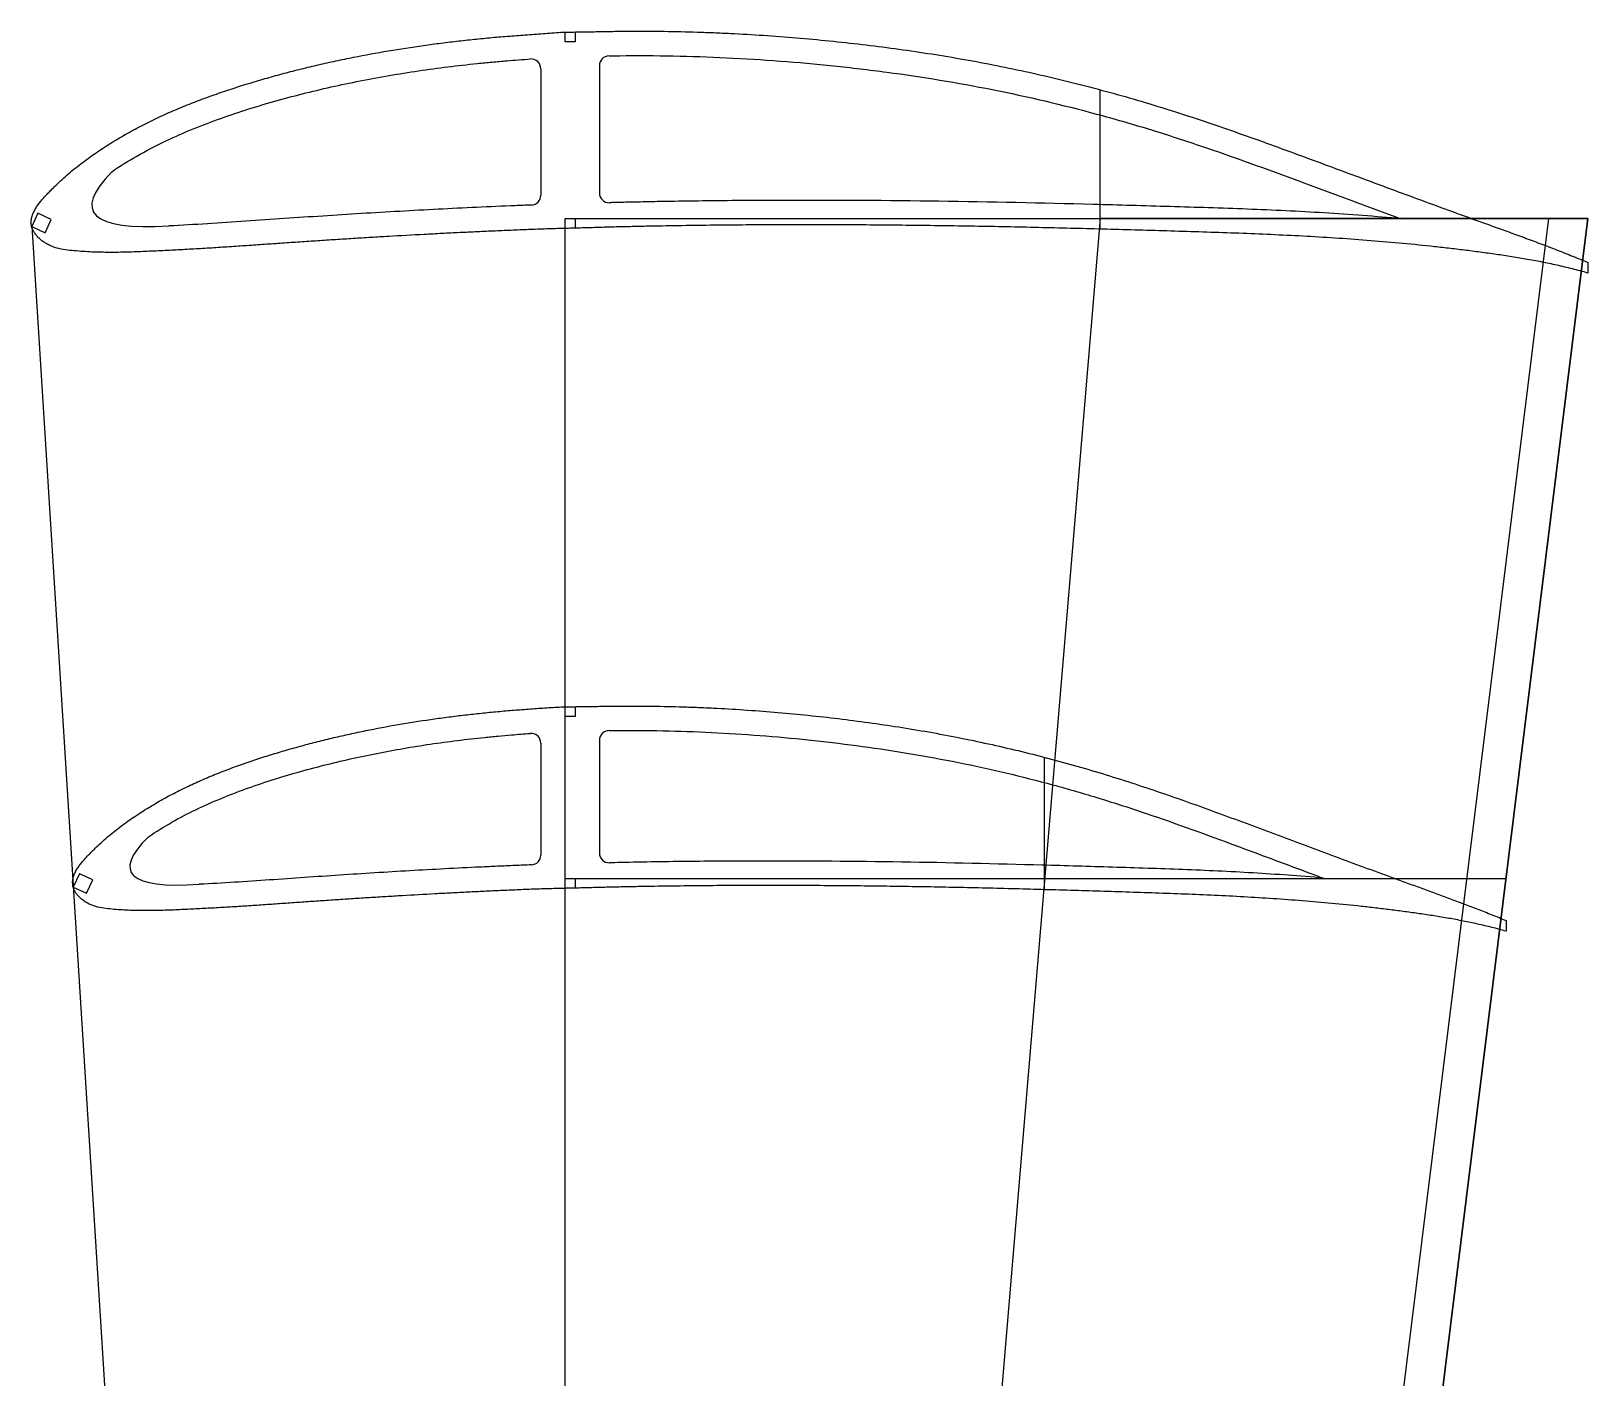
# Model space of a CAD drawing. Header units: millimetres. Extents: x -11497 to 404, y -3854 to 414.
# Drawn here: x -3171.1 to -2852.5, y -1358.6 to -1083.1 of the extents above; entities that cross this region are included whole.
import ezdxf

# ---------------------------------------------------------------- set-up
doc = ezdxf.new("R2010")
doc.units = ezdxf.units.MM
doc.layers.add('7', color=1, linetype='Continuous')
doc.layers.add('剖面线层', color=2, linetype='Continuous', lineweight=25)
doc.layers.add('细线层', color=4, linetype='Continuous', lineweight=25)

msp = doc.modelspace()

# ---------------------------------------------------------------- linework, layer by layer
for p, q in [((-3061.8029, -1085.2521), (-3061.8029, -1083.2637)), ((-3059.8029, -1085.2521), (-3061.8029, -1085.2521)), ((-3059.8029, -1083.2521), (-3059.8029, -1085.2521)), ((-3066.8029, -1090.7639), (-3066.8029, -1116.6567)), ((-3054.8029, -1090.1355), (-3054.8029, -1116.178)), ((-3061.8029, -1123.4381), (-3061.8029, -1121.4381)), ((-3061.8029, -1121.4381), (-3059.8029, -1121.4381)), ((-3059.8029, -1121.4381), (-3059.8029, -1123.3884)), ((-3061.8029, -1223.2727), (-3061.8029, -1221.2863)), ((-3059.8029, -1223.2727), (-3061.8029, -1223.2727)), ((-3059.8029, -1221.2727), (-3059.8029, -1223.2727)), ((-3066.8029, -1228.7378), (-3066.8029, -1251.6367)), ((-3054.8029, -1228.167), (-3054.8029, -1251.213)), ((-3061.8029, -1258.4381), (-3061.8029, -1256.4381)), ((-3061.8029, -1256.4381), (-3059.8029, -1256.4381)), ((-3059.8029, -1256.4381), (-3059.8029, -1258.3922))]:
    msp.add_line(p, q)
at = {"color": 7, "linetype": 'Continuous', "lineweight": 25}
for p, q in [((-3154.6044, -1111.8305), (-3154.6042, -1111.8308)), ((-3169.7094, -1120.3475), (-3170.9772, -1123.0664)), ((-3166.9905, -1121.6153), (-3169.7094, -1120.3475)), ((-3170.9772, -1123.0664), (-3168.2583, -1124.3343)), ((-3168.2583, -1124.3343), (-3166.9905, -1121.6153)), ((-3142.9033, -1122.9243), (-3142.9051, -1122.9243)), ((-2852.5297, -1130.398), (-2852.529, -1132.5597)), ((-3147.078, -1247.8718), (-3147.0778, -1247.8719)), ((-3161.2262, -1255.4476), (-3162.494, -1258.1666)), ((-3162.494, -1258.1666), (-3159.7751, -1259.4344)), ((-3158.5072, -1256.7155), (-3161.2262, -1255.4476)), ((-3159.7751, -1259.4344), (-3158.5072, -1256.7155)), ((-3136.6823, -1257.6132), (-3136.6855, -1257.6134)), ((-2869.2752, -1265.039), (-2869.2738, -1267.212))]:
    msp.add_line(p, q, dxfattribs=at)
for centre, start, end in [((-3068.8029, -1090.7639), 0, 94.302179), ((-3052.8029, -1090.1355), 91.004085, 180), ((-3068.8029, -1116.6567), 272.101356, 360), ((-3052.8029, -1116.178), 180, 271.568947), ((-3052.8029, -1228.167), 90.79571, 180), ((-3068.8029, -1228.7378), 0, 94.285698), ((-3068.8029, -1251.6367), 272.065823, 0), ((-3052.8029, -1251.213), 180, 271.335393)]:
    msp.add_arc(centre, 2, start, end)
for points, knots in [([(-3061.8029, -1083.2637), (-3060.6756, -1083.2621), (-3058.4215, -1083.2405), (-3055.0407, -1083.1769), (-3051.6599, -1083.1098), (-3048.2786, -1083.08), (-3044.8971, -1083.0776), (-3040.3886, -1083.1189), (-3035.8812, -1083.2213), (-3031.3754, -1083.3831), (-3026.8713, -1083.5839), (-3021.2449, -1083.9115), (-3014.5008, -1084.4182), (-3007.7667, -1085.0423), (-3001.0435, -1085.7769), (-2994.3345, -1086.6289), (-2987.6413, -1087.5998), (-2978.7433, -1089.0639), (-2967.6795, -1091.2296), (-2954.5242, -1094.3859), (-2943.6757, -1097.453), (-2935.0756, -1100.1644), (-2926.5224, -1103.021), (-2918.0305, -1106.0542), (-2909.5666, -1109.1642), (-2903.2251, -1111.5139), (-2896.8837, -1113.8636), (-2890.5418, -1116.2124), (-2884.1956, -1118.5492), (-2878.902, -1120.4828), (-2874.6633, -1122.0189), (-2871.481, -1123.1621), (-2868.3, -1124.3089), (-2865.1218, -1125.4636), (-2861.953, -1126.6437), (-2858.7936, -1127.849), (-2855.6525, -1129.101), (-2853.5639, -1129.9496), (-2852.5297, -1130.398)], [0, 0, 0, 0, 0.015625, 0.03125, 0.046875, 0.0625, 0.078125, 0.09375, 0.125, 0.140625, 0.15625, 0.1875, 0.21875, 0.25, 0.28125, 0.3125, 0.34375, 0.375, 0.4375, 0.5, 0.5625, 0.59375, 0.625, 0.6875, 0.71875, 0.75, 0.78125, 0.8125, 0.84375, 0.875, 0.890625, 0.90625, 0.921875, 0.9375, 0.953125, 0.96875, 0.984375, 1, 1, 1, 1]), ([(-2852.529, -1132.5597), (-2853.5685, -1132.2417), (-2855.6771, -1131.7064), (-2858.8505, -1130.9477), (-2862.0477, -1130.2851), (-2865.2591, -1129.6922), (-2868.4831, -1129.1637), (-2871.7158, -1128.6848), (-2874.955, -1128.2429), (-2878.1989, -1127.8298), (-2881.4473, -1127.4437), (-2885.7835, -1126.9618), (-2891.2131, -1126.4238), (-2897.7407, -1125.8726), (-2904.2778, -1125.4048), (-2910.823, -1125.0182), (-2917.3742, -1124.6984), (-2923.93, -1124.4335), (-2930.4889, -1124.2084), (-2937.05, -1124.0069), (-2945.8, -1123.7563), (-2956.7396, -1123.455), (-2969.8685, -1123.1445), (-2980.8082, -1122.9459), (-2989.5577, -1122.8286), (-2996.1184, -1122.7614), (-3002.6772, -1122.7147), (-3009.2337, -1122.6913), (-3015.7874, -1122.6897), (-3022.338, -1122.7122), (-3028.885, -1122.7606), (-3035.428, -1122.8365), (-3040.8767, -1122.9233), (-3045.2332, -1123.0064), (-3048.4992, -1123.0796), (-3051.22, -1123.138), (-3053.3956, -1123.1981), (-3055.5707, -1123.2628), (-3058.2883, -1123.3513), (-3060.4623, -1123.4056), (-3062.7648, -1123.4612), (-3064.5879, -1123.5173), (-3067.0178, -1123.5981), (-3068.8398, -1123.6627), (-3070.6613, -1123.7329), (-3072.4823, -1123.8085), (-3074.3029, -1123.8856), (-3076.7299, -1123.9899), (-3079.7625, -1124.1277), (-3083.4002, -1124.3013), (-3087.0363, -1124.4833), (-3091.8824, -1124.7376), (-3096.7257, -1125.0073), (-3101.5661, -1125.2939), (-3105.195, -1125.516), (-3108.8228, -1125.7447), (-3112.4492, -1125.9806), (-3116.0745, -1126.2219), (-3119.6989, -1126.4669), (-3123.3223, -1126.7166), (-3126.945, -1126.9665), (-3130.5674, -1127.2115), (-3134.19, -1127.4459), (-3137.8131, -1127.6641), (-3140.8331, -1127.8278), (-3143.2493, -1127.9495), (-3145.0615, -1128.0368), (-3146.8739, -1128.1204), (-3148.6863, -1128.1994), (-3150.4992, -1128.2669), (-3152.3125, -1128.3177), (-3154.1263, -1128.3439), (-3155.9402, -1128.3404), (-3157.7536, -1128.2996), (-3159.5659, -1128.2228), (-3161.3756, -1128.099), (-3163.1813, -1127.9309), (-3164.9811, -1127.6969), (-3166.4457, -1127.3023), (-3167.5518, -1126.809), (-3168.206, -1126.4295), (-3168.7033, -1126.0857), (-3169.1827, -1125.7173), (-3169.63, -1125.3096), (-3169.9842, -1124.9165), (-3170.1778, -1124.6849), (-3170.3149, -1124.5046), (-3170.4418, -1124.3169), (-3170.5548, -1124.1204), (-3170.6574, -1123.9185), (-3170.7654, -1123.7198), (-3170.8665, -1123.5177), (-3170.9403, -1123.3037), (-3170.9988, -1123.0854), (-3171.043, -1122.8632), (-3171.0757, -1122.6391), (-3171.1024, -1122.338), (-3171.1061, -1121.9595), (-3171.0607, -1121.5837), (-3171.0039, -1121.2872), (-3170.9493, -1121.0673), (-3170.8843, -1120.8502), (-3170.786, -1120.5646), (-3170.6424, -1120.215), (-3170.4422, -1119.8083), (-3170.1462, -1119.281), (-3169.7284, -1118.6507), (-3169.1782, -1117.9298), (-3168.5914, -1117.238), (-3167.98, -1116.5684), (-3167.3507, -1115.9156), (-3166.7109, -1115.273), (-3165.8495, -1114.4247), (-3164.7478, -1113.3899), (-3163.3882, -1112.1895), (-3161.9884, -1111.036), (-3160.5555, -1109.9241), (-3158.6055, -1108.4937), (-3156.1035, -1106.7962), (-3153.0172, -1104.8886), (-3149.8568, -1103.1058), (-3146.6275, -1101.4505), (-3143.3384, -1099.9173), (-3139.9982, -1098.4978), (-3136.6192, -1097.1728), (-3133.2081, -1095.9313), (-3129.7685, -1094.7699), (-3126.3052, -1093.6795), (-3122.8202, -1092.6585), (-3119.3176, -1091.6976), (-3115.799, -1090.7938), (-3112.2657, -1089.9465), (-3108.7187, -1089.1549), (-3103.9726, -1088.1729), (-3098.0114, -1087.0773), (-3092.0181, -1086.1542), (-3087.2081, -1085.5101), (-3083.5935, -1085.0746), (-3079.9725, -1084.6856), (-3076.3465, -1084.3336), (-3072.7141, -1084.0409), (-3069.0792, -1083.7644), (-3065.4427, -1083.4924), (-3063.0164, -1083.3332), (-3061.8029, -1083.2637)], [0, 0, 0, 0, 0.00737426, 0.01474851, 0.02212277, 0.02949703, 0.03687129, 0.04424554, 0.0516198, 0.05899406, 0.06636831, 0.07374257, 0.08849108, 0.1032396, 0.11798811, 0.13273663, 0.14748514, 0.16223365, 0.17698217, 0.19173068, 0.2064792, 0.23597622, 0.26547325, 0.29497028, 0.3097188, 0.32446731, 0.33921582, 0.35396434, 0.36871285, 0.38346137, 0.39820988, 0.41295839, 0.42770691, 0.43508116, 0.44245542, 0.44982968, 0.45351681, 0.45720394, 0.46457819, 0.47195245, 0.47195245, 0.48020319, 0.48432856, 0.48845394, 0.49257931, 0.49670468, 0.50083005, 0.50495542, 0.51320616, 0.52145691, 0.52970765, 0.53795839, 0.55445988, 0.56271062, 0.57096137, 0.57921211, 0.58746285, 0.59571359, 0.60396434, 0.61221508, 0.62046582, 0.62871657, 0.63696731, 0.64521805, 0.6534688, 0.65759417, 0.66171954, 0.66584491, 0.66997028, 0.67409565, 0.67822102, 0.6823464, 0.68647177, 0.69059714, 0.69472251, 0.69884788, 0.70297325, 0.70709862, 0.711224, 0.71328668, 0.71534937, 0.71638071, 0.71741205, 0.71947474, 0.72050608, 0.72102175, 0.72153742, 0.7220531, 0.72256877, 0.72308444, 0.72360011, 0.72411578, 0.72463145, 0.72514712, 0.7256628, 0.72617847, 0.72669414, 0.72772548, 0.72875682, 0.7292725, 0.72978817, 0.73030384, 0.73081951, 0.73185085, 0.7328822, 0.73391354, 0.73597622, 0.73803891, 0.7401016, 0.74216428, 0.74422697, 0.74628965, 0.74835234, 0.75247771, 0.75660308, 0.76072845, 0.76485383, 0.7689792, 0.77722994, 0.78548068, 0.79373143, 0.80198217, 0.81023291, 0.81848365, 0.8267344, 0.83498514, 0.84323588, 0.85148663, 0.85973737, 0.86798811, 0.87623886, 0.8844896, 0.89274034, 0.90099108, 0.91749257, 0.93399406, 0.9422448, 0.95049554, 0.95874629, 0.96699703, 0.97524777, 0.98349851, 0.99174926, 1, 1, 1, 1]), ([(-3154.6042, -1111.8308), (-3152.9139, -1110.6892), (-3151.1908, -1109.623), (-3147.6888, -1107.6185), (-3145.9087, -1106.6828), (-3142.2956, -1104.9325), (-3140.4625, -1104.1182), (-3136.755, -1102.5842), (-3134.8814, -1101.8624), (-3129.2124, -1099.8079), (-3125.3671, -1098.5894), (-3117.5774, -1096.3791), (-3113.6573, -1095.3887), (-3105.7739, -1093.6174), (-3101.81, -1092.837), (-3093.8414, -1091.4693), (-3089.8338, -1090.8821), (-3083.8137, -1090.1335), (-3081.8047, -1089.9074), (-3078.7887, -1089.5961), (-3077.7829, -1089.4965), (-3075.7702, -1089.3099), (-3074.7631, -1089.224), (-3072.1553, -1089.0125), (-3070.5542, -1088.89), (-3068.9529, -1088.7696)], [0, 0, 0, 0, 0.0625, 0.0625, 0.125, 0.125, 0.1875, 0.1875, 0.25, 0.25, 0.375, 0.375, 0.5, 0.5, 0.625, 0.625, 0.75, 0.75, 0.8125, 0.8125, 0.84375, 0.84375, 0.875, 0.875, 0.924640544, 0.924640544, 0.924640544, 0.924640544]), ([(-3052.838, -1088.1358), (-3052.12, -1088.1233), (-3051.4022, -1088.1121), (-3047.0276, -1088.062), (-3043.3731, -1088.0751), (-3032.4166, -1088.2801), (-3025.1214, -1088.6311), (-3014.1918, -1089.4648), (-3010.5508, -1089.7951), (-3003.2731, -1090.5548), (-2999.6335, -1090.9856), (-2988.7494, -1092.4365), (-2981.5373, -1093.6142), (-2967.2166, -1096.4636), (-2960.1082, -1098.1365), (-2949.5197, -1100.9998), (-2946.0013, -1102.0137), (-2938.9946, -1104.158), (-2935.5111, -1105.2863), (-2925.1051, -1108.796), (-2918.227, -1111.3026), (-2904.4903, -1116.3708), (-2897.6297, -1118.9269), (-2890.7609, -1121.4598)], [0.050233065, 0.050233065, 0.050233065, 0.050233065, 0.0625, 0.0625, 0.125, 0.125, 0.25, 0.25, 0.3125, 0.3125, 0.375, 0.375, 0.5, 0.5, 0.625, 0.625, 0.6875, 0.6875, 0.75, 0.75, 0.875, 0.875, 1, 1, 1, 1]), ([(-2890.7609, -1121.4598), (-2896.0018, -1120.9789), (-2901.2465, -1120.5868), (-2911.7422, -1119.95), (-2916.9932, -1119.7037), (-2927.4989, -1119.2959), (-2932.7535, -1119.1321), (-2943.2635, -1118.8236), (-2948.5188, -1118.6767), (-2964.2857, -1118.2607), (-2974.8003, -1118.0306), (-2995.8287, -1117.7396), (-3006.3428, -1117.6715), (-3022.1134, -1117.7061), (-3027.3702, -1117.7413), (-3035.2553, -1117.8349), (-3037.8837, -1117.873), (-3041.8262, -1117.9401), (-3043.1403, -1117.964), (-3045.7687, -1118.0163), (-3047.0828, -1118.0455), (-3049.7111, -1118.1033), (-3051.0253, -1118.1312), (-3052.4756, -1118.1698), (-3052.6119, -1118.1735), (-3052.7481, -1118.1772)], [0, 0, 0, 0, 0.0625, 0.0625, 0.125, 0.125, 0.1875, 0.1875, 0.25, 0.25, 0.375, 0.375, 0.5, 0.5, 0.5625, 0.5625, 0.59375, 0.59375, 0.609375, 0.609375, 0.625, 0.625, 0.640625, 0.640625, 0.642245062, 0.642245062, 0.642245062, 0.642245062]), ([(-3068.7296, -1118.6553), (-3069.8364, -1118.6959), (-3070.9431, -1118.7391), (-3074.6762, -1118.8941), (-3077.3026, -1119.0079), (-3085.1802, -1119.3745), (-3090.4306, -1119.6457), (-3100.9285, -1120.238), (-3106.1761, -1120.5602), (-3114.0459, -1121.0734), (-3116.6689, -1121.2489), (-3121.9146, -1121.6055), (-3124.5372, -1121.7882), (-3129.7828, -1122.1468), (-3132.4058, -1122.3224), (-3137.6533, -1122.6466), (-3140.2779, -1122.793), (-3142.9033, -1122.9243)], [0.705584984, 0.705584984, 0.705584984, 0.705584984, 0.71875, 0.71875, 0.75, 0.75, 0.8125, 0.8125, 0.875, 0.875, 0.90625, 0.90625, 0.9375, 0.9375, 0.96875, 0.96875, 1, 1, 1, 1]), ([(-2869.2738, -1267.212), (-2870.233, -1266.9227), (-2872.1757, -1266.4275), (-2875.1003, -1265.7295), (-2878.0454, -1265.1163), (-2881.003, -1264.5661), (-2883.9717, -1264.0736), (-2886.9479, -1263.626), (-2889.9297, -1263.2123), (-2892.9158, -1262.8255), (-2895.9056, -1262.4639), (-2899.8964, -1262.0126), (-2904.8928, -1261.5084), (-2910.8987, -1260.9911), (-2916.9125, -1260.5505), (-2922.9329, -1260.1842), (-2928.9581, -1259.8788), (-2934.9868, -1259.6234), (-2941.0179, -1259.4044), (-2947.0506, -1259.2072), (-2955.0955, -1258.9602), (-2965.1531, -1258.6634), (-2977.2235, -1258.3541), (-2987.2821, -1258.1515), (-2995.3279, -1258.0274), (-3001.3615, -1257.9533), (-3007.3941, -1257.898), (-3013.4254, -1257.8645), (-3019.4552, -1257.8505), (-3025.4832, -1257.859), (-3031.509, -1257.8909), (-3037.5325, -1257.9488), (-3042.5498, -1258.0182), (-3046.5622, -1258.0864), (-3049.5706, -1258.1468), (-3052.077, -1258.1971), (-3054.0816, -1258.2473), (-3056.0858, -1258.2981), (-3058.5903, -1258.3659), (-3060.5939, -1258.4102), (-3062.7161, -1258.4592), (-3064.3966, -1258.5037), (-3066.6366, -1258.569), (-3068.3163, -1258.6236), (-3069.9956, -1258.6871), (-3071.6744, -1258.7595), (-3073.3529, -1258.8324), (-3075.5907, -1258.9294), (-3078.3871, -1259.0593), (-3081.7418, -1259.2222), (-3085.0955, -1259.3925), (-3089.5657, -1259.6308), (-3094.0339, -1259.8833), (-3098.5001, -1260.1517), (-3101.8488, -1260.3594), (-3105.1966, -1260.5733), (-3108.5436, -1260.7938), (-3111.8897, -1261.0194), (-3115.2352, -1261.2488), (-3118.58, -1261.4821), (-3121.9244, -1261.7157), (-3125.2688, -1261.945), (-3128.6135, -1262.1644), (-3131.9589, -1262.3689), (-3134.7475, -1262.5221), (-3136.9787, -1262.6364), (-3138.6523, -1262.7185), (-3140.3259, -1262.7974), (-3141.9997, -1262.8715), (-3143.6738, -1262.9351), (-3145.3485, -1262.9835), (-3147.0237, -1263.0078), (-3148.699, -1263.0055), (-3150.3739, -1262.9676), (-3152.0477, -1262.8975), (-3153.7191, -1262.782), (-3155.387, -1262.6277), (-3157.0486, -1262.4054), (-3158.3986, -1262.0299), (-3159.4148, -1261.5633), (-3160.016, -1261.2077), (-3160.4712, -1260.8846), (-3160.9105, -1260.54), (-3161.3184, -1260.1579), (-3161.6397, -1259.7901), (-3161.8141, -1259.5728), (-3161.9372, -1259.4038), (-3162.0506, -1259.2282), (-3162.1517, -1259.045), (-3162.2427, -1258.8568), (-3162.3364, -1258.6706), (-3162.422, -1258.481), (-3162.4821, -1258.2816), (-3162.5294, -1258.0787), (-3162.5648, -1257.8728), (-3162.5906, -1257.6655), (-3162.6117, -1257.3872), (-3162.616, -1257.0377), (-3162.5756, -1256.6904), (-3162.5298, -1256.4157), (-3162.4833, -1256.2118), (-3162.4262, -1256.0105), (-3162.3398, -1255.7454), (-3162.212, -1255.4207), (-3162.0305, -1255.0434), (-3161.7622, -1254.5536), (-3161.3801, -1253.969), (-3160.8755, -1253.3004), (-3160.3363, -1252.6592), (-3159.7735, -1252.039), (-3159.1932, -1251.4351), (-3158.6034, -1250.8403), (-3157.8089, -1250.0558), (-3156.7928, -1249.0984), (-3155.5388, -1247.9875), (-3154.2473, -1246.9205), (-3152.9252, -1245.8917), (-3151.1258, -1244.5682), (-3148.8163, -1242.9983), (-3145.9678, -1241.2331), (-3143.05, -1239.5848), (-3140.069, -1238.0533), (-3137.0322, -1236.6357), (-3133.9484, -1235.323), (-3130.8291, -1234.0969), (-3127.6796, -1232.9496), (-3124.5045, -1231.8749), (-3121.3072, -1230.8669), (-3118.0902, -1229.9225), (-3114.8571, -1229.0338), (-3111.6094, -1228.198), (-3108.3484, -1227.4144), (-3105.075, -1226.6823), (-3100.6951, -1225.7741), (-3095.1946, -1224.7611), (-3089.6655, -1223.9071), (-3085.2287, -1223.3113), (-3081.8949, -1222.9086), (-3078.5555, -1222.5483), (-3075.2118, -1222.2232), (-3071.8628, -1221.9508), (-3068.5118, -1221.6942), (-3065.1588, -1221.4552), (-3062.9215, -1221.3327), (-3061.8029, -1221.2863)], [0, 0, 0, 0, 0.00737426, 0.01474851, 0.02212277, 0.02949703, 0.03687129, 0.04424554, 0.0516198, 0.05899406, 0.06636831, 0.07374257, 0.08849108, 0.1032396, 0.11798811, 0.13273663, 0.14748514, 0.16223365, 0.17698217, 0.19173068, 0.2064792, 0.23597622, 0.26547325, 0.29497028, 0.3097188, 0.32446731, 0.33921582, 0.35396434, 0.36871285, 0.38346137, 0.39820988, 0.41295839, 0.42770691, 0.43508116, 0.44245542, 0.44982968, 0.45351681, 0.45720394, 0.46457819, 0.47195245, 0.47195245, 0.48020319, 0.48432856, 0.48845394, 0.49257931, 0.49670468, 0.50083005, 0.50495542, 0.51320616, 0.52145691, 0.52970765, 0.53795839, 0.55445988, 0.56271062, 0.57096137, 0.57921211, 0.58746285, 0.59571359, 0.60396434, 0.61221508, 0.62046582, 0.62871657, 0.63696731, 0.64521805, 0.6534688, 0.65759417, 0.66171954, 0.66584491, 0.66997028, 0.67409565, 0.67822102, 0.6823464, 0.68647177, 0.69059714, 0.69472251, 0.69884788, 0.70297325, 0.70709862, 0.711224, 0.71328668, 0.71534937, 0.71638071, 0.71741205, 0.71947474, 0.72050608, 0.72102175, 0.72153742, 0.7220531, 0.72256877, 0.72308444, 0.72360011, 0.72411578, 0.72463145, 0.72514712, 0.7256628, 0.72617847, 0.72669414, 0.72772548, 0.72875682, 0.7292725, 0.72978817, 0.73030384, 0.73081951, 0.73185085, 0.7328822, 0.73391354, 0.73597622, 0.73803891, 0.7401016, 0.74216428, 0.74422697, 0.74628965, 0.74835234, 0.75247771, 0.75660308, 0.76072845, 0.76485383, 0.7689792, 0.77722994, 0.78548068, 0.79373143, 0.80198217, 0.81023291, 0.81848365, 0.8267344, 0.83498514, 0.84323588, 0.85148663, 0.85973737, 0.86798811, 0.87623886, 0.8844896, 0.89274034, 0.90099108, 0.91749257, 0.93399406, 0.9422448, 0.95049554, 0.95874629, 0.96699703, 0.97524777, 0.98349851, 0.99174926, 1, 1, 1, 1]), ([(-3061.8029, -1221.2863), (-3060.7654, -1221.2826), (-3058.6907, -1221.264), (-3055.5789, -1221.2128), (-3052.4672, -1221.1557), (-3049.355, -1221.1357), (-3046.2428, -1221.1391), (-3042.0934, -1221.1867), (-3037.945, -1221.2888), (-3033.7983, -1221.4467), (-3029.6532, -1221.64), (-3024.4754, -1221.9521), (-3018.2692, -1222.431), (-3012.0724, -1223.0178), (-3005.8859, -1223.7067), (-2999.7126, -1224.5032), (-2993.554, -1225.4086), (-2985.3673, -1226.7729), (-2975.1883, -1228.786), (-2963.086, -1231.7146), (-2953.1068, -1234.5569), (-2945.1961, -1237.0675), (-2937.3291, -1239.7123), (-2929.5189, -1242.5196), (-2921.7344, -1245.397), (-2915.9021, -1247.5711), (-2910.0698, -1249.7452), (-2904.2371, -1251.9182), (-2898.4005, -1254.0809), (-2893.5321, -1255.8708), (-2889.634, -1257.2931), (-2886.7077, -1258.3526), (-2883.7822, -1259.4142), (-2880.8593, -1260.483), (-2877.9447, -1261.5743), (-2875.0387, -1262.6885), (-2872.1484, -1263.843), (-2870.2274, -1264.6271), (-2869.2752, -1265.039)], [0, 0, 0, 0, 0.015625, 0.03125, 0.046875, 0.0625, 0.078125, 0.09375, 0.125, 0.140625, 0.15625, 0.1875, 0.21875, 0.25, 0.28125, 0.3125, 0.34375, 0.375, 0.4375, 0.5, 0.5625, 0.59375, 0.625, 0.6875, 0.71875, 0.75, 0.78125, 0.8125, 0.84375, 0.875, 0.890625, 0.90625, 0.921875, 0.9375, 0.953125, 0.96875, 0.984375, 1, 1, 1, 1]), ([(-3052.8307, -1226.1672), (-3052.4672, -1226.1621), (-3052.1037, -1226.1577), (-3048.4242, -1226.1213), (-3045.1107, -1226.1381), (-3035.1777, -1226.3356), (-3028.5655, -1226.6591), (-3018.6615, -1227.4184), (-3015.3625, -1227.7182), (-3008.7692, -1228.4069), (-3005.4749, -1228.7959), (-2998.8911, -1229.6698), (-2995.6035, -1230.1536), (-2989.056, -1231.2233), (-2985.7939, -1231.8096), (-2976.0439, -1233.731), (-2969.5936, -1235.2328), (-2959.9893, -1237.803), (-2956.7997, -1238.7123), (-2950.4441, -1240.636), (-2947.2787, -1241.6516), (-2937.8316, -1244.8154), (-2931.5909, -1247.0842), (-2922.249, -1250.5407), (-2919.1382, -1251.7018), (-2912.9158, -1254.0214), (-2909.8048, -1255.1817), (-2906.6926, -1256.3388)], [0.055650718, 0.055650718, 0.055650718, 0.055650718, 0.0625, 0.0625, 0.125, 0.125, 0.25, 0.25, 0.3125, 0.3125, 0.375, 0.375, 0.4375, 0.4375, 0.5, 0.5, 0.625, 0.625, 0.6875, 0.6875, 0.75, 0.75, 0.875, 0.875, 0.9375, 0.9375, 1, 1, 1, 1]), ([(-3147.0778, -1247.8719), (-3145.5246, -1246.8261), (-3143.9415, -1245.8483), (-3140.7232, -1244.0116), (-3139.0874, -1243.1542), (-3135.767, -1241.5503), (-3134.0822, -1240.8043), (-3130.6754, -1239.3974), (-3128.9541, -1238.7349), (-3123.7447, -1236.8505), (-3120.2107, -1235.7314), (-3113.0553, -1233.7016), (-3109.4553, -1232.7919), (-3102.2144, -1231.1643), (-3098.5735, -1230.4471), (-3091.254, -1229.1893), (-3087.573, -1228.6485), (-3082.0439, -1227.9595), (-3080.1989, -1227.751), (-3077.4289, -1227.4641), (-3076.5052, -1227.3725), (-3074.6567, -1227.2005), (-3073.7319, -1227.1209), (-3071.5223, -1226.9402), (-3070.2375, -1226.8397), (-3068.9524, -1226.7434)], [0, 0, 0, 0, 0.0625, 0.0625, 0.125, 0.125, 0.1875, 0.1875, 0.25, 0.25, 0.375, 0.375, 0.5, 0.5, 0.625, 0.625, 0.75, 0.75, 0.8125, 0.8125, 0.84375, 0.84375, 0.875, 0.875, 0.918381079, 0.918381079, 0.918381079, 0.918381079]), ([(-3068.7308, -1253.6354), (-3069.8456, -1253.6756), (-3070.9599, -1253.7227), (-3073.2717, -1253.8228), (-3074.4693, -1253.8741), (-3076.8641, -1253.9815), (-3078.0614, -1254.0377), (-3084.0475, -1254.3245), (-3088.8351, -1254.5772), (-3098.4076, -1255.1287), (-3103.1926, -1255.428), (-3110.3686, -1255.9032), (-3112.7603, -1256.0656), (-3117.5436, -1256.3957), (-3119.935, -1256.5642), (-3124.7182, -1256.8951), (-3127.11, -1257.0571), (-3131.895, -1257.3564), (-3134.2883, -1257.4914), (-3136.6823, -1257.6132)], [0.704210872, 0.704210872, 0.704210872, 0.704210872, 0.71875, 0.71875, 0.734375, 0.734375, 0.75, 0.75, 0.8125, 0.8125, 0.875, 0.875, 0.90625, 0.90625, 0.9375, 0.9375, 0.96875, 0.96875, 1, 1, 1, 1]), ([(-2906.6926, -1256.3388), (-2911.4743, -1255.9172), (-2916.2595, -1255.5737), (-2925.8352, -1255.013), (-2930.6257, -1254.7937), (-2940.2096, -1254.4225), (-2945.0029, -1254.2681), (-2954.59, -1253.9721), (-2959.3838, -1253.8289), (-2973.7664, -1253.4285), (-2983.3577, -1253.2078), (-3002.5422, -1252.919), (-3012.1343, -1252.8445), (-3026.5218, -1252.8582), (-3031.3176, -1252.8844), (-3038.5111, -1252.9612), (-3040.909, -1252.9929), (-3045.7046, -1253.0682), (-3048.1023, -1253.1146), (-3051.2522, -1253.1786), (-3052.0042, -1253.1949), (-3052.7563, -1253.2125)], [0, 0, 0, 0, 0.0625, 0.0625, 0.125, 0.125, 0.1875, 0.1875, 0.25, 0.25, 0.375, 0.375, 0.5, 0.5, 0.5625, 0.5625, 0.59375, 0.59375, 0.625, 0.625, 0.634801777, 0.634801777, 0.634801777, 0.634801777])]:
    msp.add_open_spline(points, degree=3, knots=knots, dxfattribs=at)
for points in [[(-3154.6044, -1111.8305), (-3162.6605, -1120.159), (-3158.7607, -1123.8569), (-3142.9051, -1122.9244)], [(-3147.078, -1247.8718), (-3154.544, -1255.2821), (-3151.0799, -1258.5293), (-3136.6854, -1257.6134)]]:
    msp.add_open_spline(points, degree=3, dxfattribs=at)
at = {"layer": '7'}
for p, q in [((-2952.3236, -1123.5793), (-2952.3236, -1095.0622)), ((-2963.691, -1258.7119), (-2963.691, -1231.6419))]:
    msp.add_line(p, q, dxfattribs=at)
at = {"layer": '剖面线层'}
for p, q in [((-3170.9772, -1123.0664), (-3137.9673, -1648.4555)), ((-3061.8029, -1646.4381), (-3061.8029, -1121.4381)), ((-3061.8029, -1121.4381), (-2852.5249, -1121.4381)), ((-2852.5243, -1121.4381), (-2917.6894, -1646.4381)), ((-3061.8029, -1256.4381), (-2869.2822, -1256.4381))]:
    msp.add_line(p, q, dxfattribs=at)
at = {"layer": '细线层'}
for p, q in [((-2952.3236, -1121.4381), (-2996.5303, -1646.4381)), ((-2852.5249, -1121.4381), (-2952.3236, -1121.4381)), ((-2860.587, -1121.4381), (-2925.7515, -1646.4381)), ((-2917.6901, -1646.4381), (-2852.5256, -1121.4381)), ((-2963.691, -1256.4381), (-2869.2822, -1256.4381))]:
    msp.add_line(p, q, dxfattribs=at)

doc.saveas('drawing.dxf')
